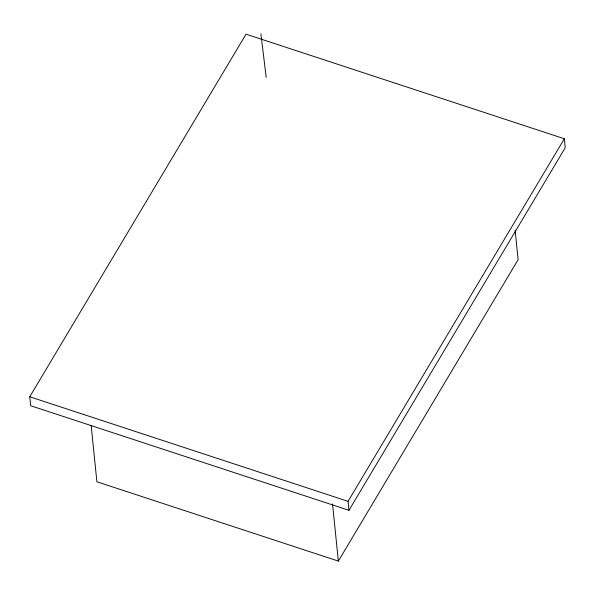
<?xml version="1.0" encoding="UTF-8"?>
<svg xmlns="http://www.w3.org/2000/svg" width="595" height="595" viewBox="0 0 595 595"><rect width="100%" height="100%" fill="white"/><g stroke="black" fill="none" stroke-linecap="round" stroke-linejoin="round"><path stroke-width="0.89" d="M29.75 396.768L246.033 34.175L564.343 138.754L565.25 147.709L348.968 510.302L30.657 405.723L29.75 396.768L348.06 501.347L348.968 510.302M348.06 501.347L564.343 138.754M91.176 425.537L96.888 481.764L338.347 561.1L518.119 259.703L515.121 230.206M260.9 33.9L266.203 77.402M332.538 503.95L338.347 561.1"/></g></svg>
